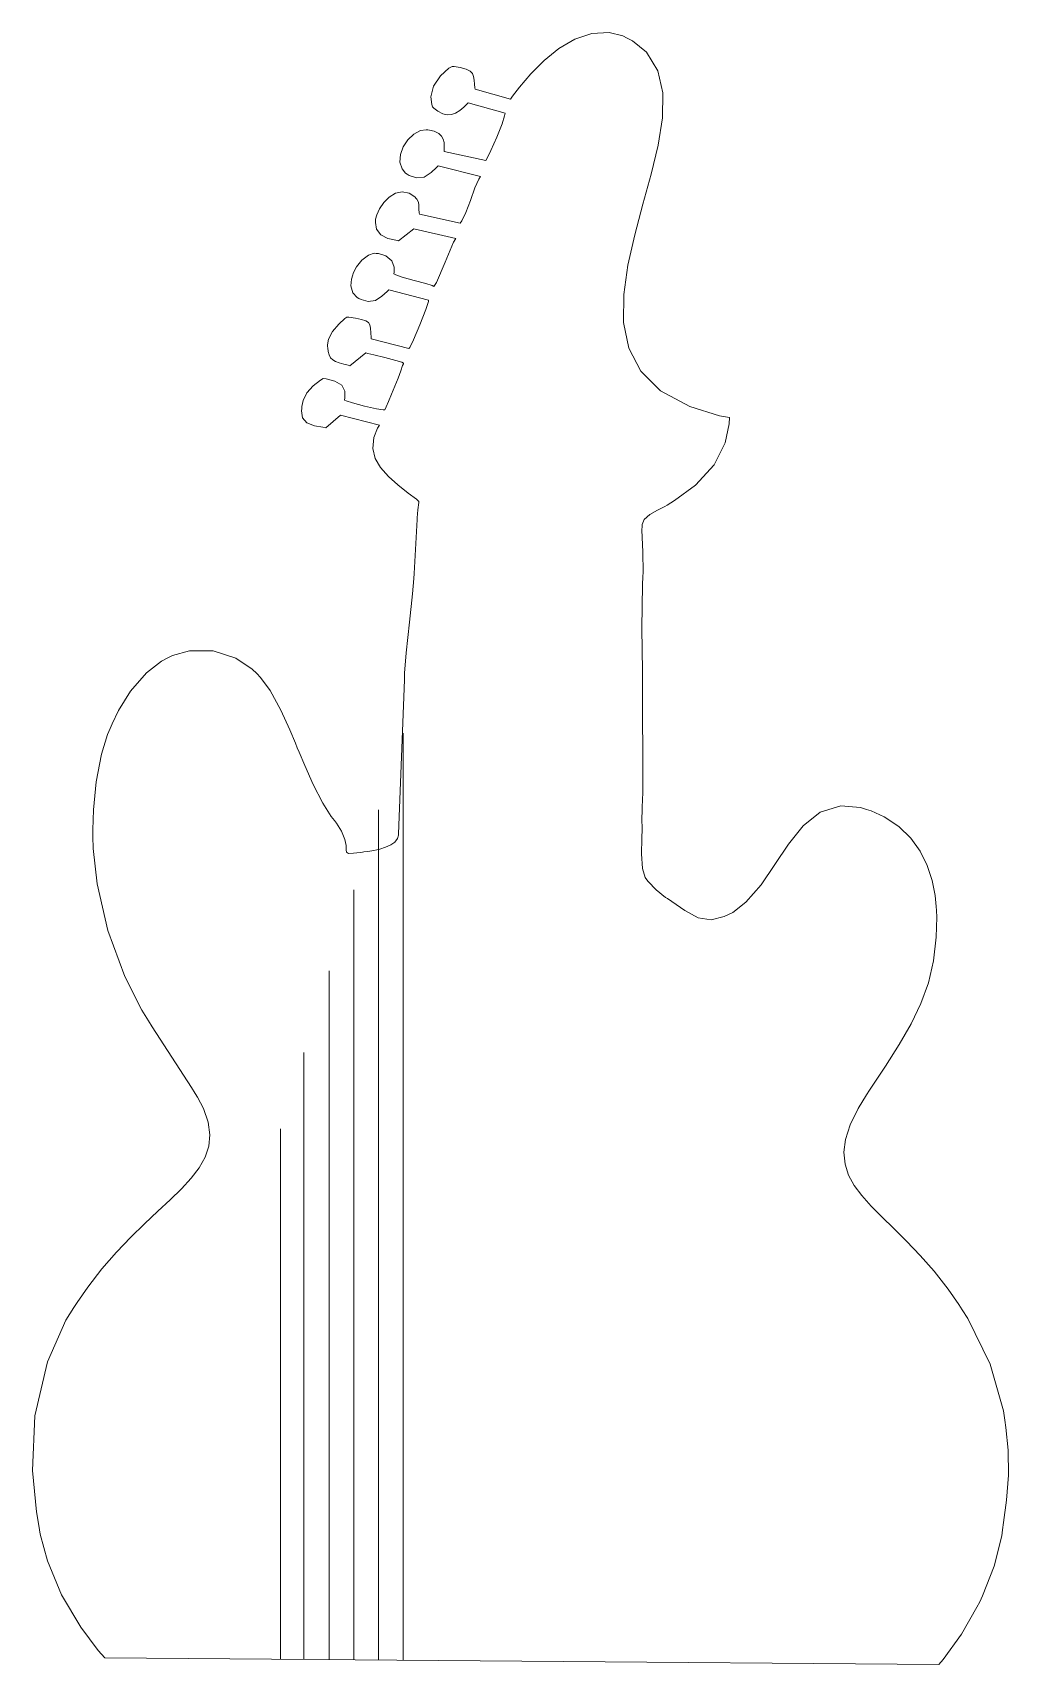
# Model space of a CAD drawing. Header units: millimetres. Extents: x -1050 to 1166, y -878 to -90.
# Drawn here: x -264 to -115, y -407.1 to -157.8 of the extents above; entities that cross this region are included whole.
import ezdxf

# ---------------------------------------------------------------- set-up
doc = ezdxf.new("R2010")
doc.units = ezdxf.units.MM
doc.header["$MEASUREMENT"] = 0
doc.layers.add('Layer 1', color=7, linetype='Continuous')

msp = doc.modelspace()

# ---------------------------------------------------------------- linework, layer by layer
at = {"layer": 'Layer 1', "color": 1, "lineweight": 9}
for points in [[(-183.6381, -160.281), (-183.6381, -160.281), (-181.1971, -158.835), (-181.1971, -158.835)], [(-181.1971, -158.835), (-181.1971, -158.835), (-178.6181, -157.96), (-178.6181, -157.96)], [(-178.6181, -157.96), (-178.6181, -157.96), (-175.9441, -157.84), (-175.9441, -157.84)], [(-175.9441, -157.84), (-175.9441, -157.84), (-173.8521, -158.348), (-173.8521, -158.348)], [(-173.8521, -158.348), (-173.8521, -158.348), (-173.2241, -158.662), (-173.2241, -158.662)], [(-173.2241, -158.662), (-173.2241, -158.662), (-172.4161, -159.068), (-172.4161, -159.068)], [(-172.4161, -159.068), (-172.4161, -159.068), (-170.2681, -160.835), (-170.2681, -160.835)], [(-185.8881, -162.109), (-185.8881, -162.109), (-183.6381, -160.281), (-183.6381, -160.281)], [(-170.2681, -160.835), (-170.2681, -160.835), (-168.5181, -163.654), (-168.5181, -163.654)], [(-202.8011, -166), (-202.8011, -166), (-201.7351, -164.416), (-201.7351, -164.416)], [(-201.7351, -164.416), (-201.7351, -164.416), (-200.4441, -163.287), (-200.4441, -163.287)], [(-200.4441, -163.287), (-200.4441, -163.287), (-199.9641, -162.994), (-199.9641, -162.994)], [(-199.9641, -162.994), (-199.9641, -162.994), (-199.6471, -163.026), (-199.6471, -163.026)], [(-199.6471, -163.026), (-199.6471, -163.026), (-198.7051, -163.174), (-198.7051, -163.174)], [(-198.7051, -163.174), (-198.7051, -163.174), (-197.8091, -163.41), (-197.8091, -163.41)], [(-197.8091, -163.41), (-197.8091, -163.41), (-197.2161, -163.71), (-197.2161, -163.71)], [(-197.2161, -163.71), (-197.2161, -163.71), (-196.8531, -164.088), (-196.8531, -164.088)], [(-196.8531, -164.088), (-196.8531, -164.088), (-196.6621, -164.543), (-196.6621, -164.543)], [(-189.6421, -166.166), (-189.6421, -166.166), (-187.9061, -164.134), (-187.9061, -164.134)], [(-187.9061, -164.134), (-187.9061, -164.134), (-185.8881, -162.109), (-185.8881, -162.109)], [(-168.5181, -163.654), (-168.5181, -163.654), (-167.7731, -167.023), (-167.7731, -167.023)], [(-203.1921, -167.63), (-203.1921, -167.63), (-202.8011, -166), (-202.8011, -166)], [(-196.6621, -164.543), (-196.6621, -164.543), (-196.5711, -165.086), (-196.5711, -165.086)], [(-196.5711, -165.086), (-196.5711, -165.086), (-196.5141, -165.725), (-196.5141, -165.725)], [(-196.5141, -165.725), (-196.5141, -165.725), (-196.4581, -166.286), (-196.4581, -166.286)], [(-196.4581, -166.286), (-196.4581, -166.286), (-196.4301, -166.469), (-196.4301, -166.469)], [(-196.4301, -166.469), (-196.4301, -166.469), (-191.0461, -168.021), (-191.0461, -168.021)], [(-190.7071, -167.548), (-190.7071, -167.548), (-189.6421, -166.166), (-189.6421, -166.166)], [(-203.0761, -168.825), (-203.0761, -168.825), (-203.1921, -167.63), (-203.1921, -167.63)], [(-202.9381, -169.189), (-202.9381, -169.189), (-203.0761, -168.825), (-203.0761, -168.825)], [(-202.7481, -169.365), (-202.7481, -169.365), (-202.9381, -169.189), (-202.9381, -169.189)], [(-202.1301, -169.841), (-202.1301, -169.841), (-202.7481, -169.365), (-202.7481, -169.365)], [(-198.1551, -169.21), (-198.1551, -169.21), (-198.7931, -169.743), (-198.7931, -169.743)], [(-197.6501, -168.727), (-197.6501, -168.727), (-198.1551, -169.21), (-198.1551, -169.21)], [(-197.4881, -168.561), (-197.4881, -168.561), (-197.6501, -168.727), (-197.6501, -168.727)], [(-191.8431, -170.155), (-191.8431, -170.155), (-197.4881, -168.561), (-197.4881, -168.561)], [(-191.0461, -168.021), (-191.0461, -168.021), (-190.7071, -167.548), (-190.7071, -167.548)], [(-167.7731, -167.023), (-167.7731, -167.023), (-167.8331, -170.843), (-167.8331, -170.843)], [(-201.3931, -170.237), (-201.3931, -170.237), (-202.1301, -169.841), (-202.1301, -169.841)], [(-200.7051, -170.406), (-200.7051, -170.406), (-201.3931, -170.237), (-201.3931, -170.237)], [(-200.0531, -170.364), (-200.0531, -170.364), (-200.7051, -170.406), (-200.7051, -170.406)], [(-199.4211, -170.134), (-199.4211, -170.134), (-200.0531, -170.364), (-200.0531, -170.364)], [(-198.7931, -169.743), (-198.7931, -169.743), (-199.4211, -170.134), (-199.4211, -170.134)], [(-193.1241, -173.81), (-193.1241, -173.81), (-192.3301, -171.775), (-192.3301, -171.775)], [(-192.3301, -171.775), (-192.3301, -171.775), (-191.9281, -170.565), (-191.9281, -170.565)], [(-191.9281, -170.565), (-191.9281, -170.565), (-191.8431, -170.155), (-191.8431, -170.155)], [(-167.8331, -170.843), (-167.8331, -170.843), (-168.4931, -175.02), (-168.4931, -175.02)], [(-207.4111, -175.292), (-207.4111, -175.292), (-206.7201, -174.219), (-206.7201, -174.219)], [(-206.7201, -174.219), (-206.7201, -174.219), (-205.8201, -173.359), (-205.8201, -173.359)], [(-205.8201, -173.359), (-205.8201, -173.359), (-204.7831, -172.812), (-204.7831, -172.812)], [(-204.7831, -172.812), (-204.7831, -172.812), (-203.9401, -172.667), (-203.9401, -172.667)], [(-203.9401, -172.667), (-203.9401, -172.667), (-203.6691, -172.703), (-203.6691, -172.703)], [(-203.6691, -172.703), (-203.6691, -172.703), (-203.4251, -172.731), (-203.4251, -172.731)], [(-203.4251, -172.731), (-203.4251, -172.731), (-202.6951, -172.911), (-202.6951, -172.911)], [(-202.6951, -172.911), (-202.6951, -172.911), (-202.0071, -173.235), (-202.0071, -173.235)], [(-202.0071, -173.235), (-202.0071, -173.235), (-201.5621, -173.644), (-201.5621, -173.644)], [(-201.5621, -173.644), (-201.5621, -173.644), (-201.3051, -174.11), (-201.3051, -174.11)], [(-201.3051, -174.11), (-201.3051, -174.11), (-201.1881, -174.607), (-201.1881, -174.607)], [(-194.0201, -175.828), (-194.0201, -175.828), (-193.1241, -173.81), (-193.1241, -173.81)], [(-207.9231, -177.62), (-207.9231, -177.62), (-207.8351, -176.463), (-207.8351, -176.463)], [(-207.8351, -176.463), (-207.8351, -176.463), (-207.4111, -175.292), (-207.4111, -175.292)], [(-201.1881, -174.607), (-201.1881, -174.607), (-201.1601, -175.105), (-201.1601, -175.105)], [(-201.1741, -175.571), (-201.1741, -175.571), (-201.1811, -175.878), (-201.1811, -175.878)], [(-201.1811, -175.878), (-201.1811, -175.878), (-201.1741, -175.98), (-201.1741, -175.98)], [(-201.1601, -175.105), (-201.1601, -175.105), (-201.1741, -175.571), (-201.1741, -175.571)], [(-201.1741, -175.98), (-201.1741, -175.98), (-194.8001, -177.38), (-194.8001, -177.38)], [(-194.5881, -176.999), (-194.5881, -176.999), (-194.0201, -175.828), (-194.0201, -175.828)], [(-168.4931, -175.02), (-168.4931, -175.02), (-169.5511, -179.458), (-169.5511, -179.458)], [(-207.6091, -178.65), (-207.6091, -178.65), (-207.9231, -177.62), (-207.9231, -177.62)], [(-207.0591, -179.303), (-207.0591, -179.303), (-207.6091, -178.65), (-207.6091, -178.65)], [(-206.8291, -179.448), (-206.8291, -179.448), (-207.0591, -179.303), (-207.0591, -179.303)], [(-206.5051, -179.649), (-206.5051, -179.649), (-206.8291, -179.448), (-206.8291, -179.448)], [(-203.1531, -179.211), (-203.1531, -179.211), (-204.2051, -179.896), (-204.2051, -179.896)], [(-202.3281, -178.432), (-202.3281, -178.432), (-203.1531, -179.211), (-203.1531, -179.211)], [(-202.0631, -178.164), (-202.0631, -178.164), (-202.3281, -178.432), (-202.3281, -178.432)], [(-195.5971, -179.811), (-195.5971, -179.811), (-202.0631, -178.164), (-202.0631, -178.164)], [(-194.8001, -177.38), (-194.8001, -177.38), (-194.5881, -176.999), (-194.5881, -176.999)], [(-169.5511, -179.458), (-169.5511, -179.458), (-170.8071, -184.051), (-170.8071, -184.051)], [(-205.3791, -180.037), (-205.3791, -180.037), (-206.5051, -179.649), (-206.5051, -179.649)], [(-204.2051, -179.896), (-204.2051, -179.896), (-205.3791, -180.037), (-205.3791, -180.037)], [(-197.1531, -183.469), (-197.1531, -183.469), (-196.4651, -181.568), (-196.4651, -181.568)], [(-196.4651, -181.568), (-196.4651, -181.568), (-195.8541, -180.224), (-195.8541, -180.224)], [(-195.8541, -180.224), (-195.8541, -180.224), (-195.5971, -179.811), (-195.5971, -179.811)], [(-211.0421, -184.739), (-211.0421, -184.739), (-210.3851, -183.794), (-210.3851, -183.794)], [(-210.3851, -183.794), (-210.3851, -183.794), (-209.5531, -182.972), (-209.5531, -182.972)], [(-209.5531, -182.972), (-209.5531, -182.972), (-208.6001, -182.383), (-208.6001, -182.383)], [(-208.6001, -182.383), (-208.6001, -182.383), (-207.5631, -182.15), (-207.5631, -182.15)], [(-207.5631, -182.15), (-207.5631, -182.15), (-206.4941, -182.379), (-206.4941, -182.379)], [(-206.4941, -182.379), (-206.4941, -182.379), (-205.6551, -182.947), (-205.6551, -182.947)], [(-205.6551, -182.947), (-205.6551, -182.947), (-205.4361, -183.191), (-205.4361, -183.191)], [(-205.4361, -183.191), (-205.4361, -183.191), (-205.3341, -183.304), (-205.3341, -183.304)], [(-205.3341, -183.304), (-205.3341, -183.304), (-205.0971, -183.713), (-205.0971, -183.713)], [(-205.0971, -183.713), (-205.0971, -183.713), (-205.0201, -184.207), (-205.0201, -184.207)], [(-205.0201, -184.207), (-205.0201, -184.207), (-205.0231, -184.789), (-205.0231, -184.789)], [(-197.8441, -185.328), (-197.8441, -185.328), (-197.1531, -183.469), (-197.1531, -183.469)], [(-170.8071, -184.051), (-170.8071, -184.051), (-172.0601, -188.715), (-172.0601, -188.715)], [(-211.6591, -186.859), (-211.6591, -186.859), (-211.6481, -186.531), (-211.6481, -186.531)], [(-211.4831, -187.851), (-211.4831, -187.851), (-211.6591, -186.859), (-211.6591, -186.859)], [(-211.6481, -186.531), (-211.6481, -186.531), (-211.6451, -186.32), (-211.6451, -186.32)], [(-211.6451, -186.32), (-211.6451, -186.32), (-211.4791, -185.688), (-211.4791, -185.688)], [(-211.4791, -185.688), (-211.4791, -185.688), (-211.0421, -184.739), (-211.0421, -184.739)], [(-205.0231, -184.789), (-205.0231, -184.789), (-204.9841, -185.381), (-204.9841, -185.381)], [(-204.9841, -185.381), (-204.9841, -185.381), (-204.9461, -185.575), (-204.9461, -185.575)], [(-204.9461, -185.575), (-204.9461, -185.575), (-198.7151, -186.958), (-198.7151, -186.958)], [(-198.7151, -186.958), (-198.7151, -186.958), (-198.4511, -186.584), (-198.4511, -186.584)], [(-198.4511, -186.584), (-198.4511, -186.584), (-197.8441, -185.328), (-197.8441, -185.328)], [(-210.8651, -188.715), (-210.8651, -188.715), (-211.4831, -187.851), (-211.4831, -187.851)], [(-209.7651, -189.265), (-209.7651, -189.265), (-210.8651, -188.715), (-210.8651, -188.715)], [(-208.5581, -189.558), (-208.5581, -189.558), (-209.7651, -189.265), (-209.7651, -189.265)], [(-205.8241, -187.808), (-205.8241, -187.808), (-208.1491, -189.629), (-208.1491, -189.629)], [(-199.3721, -189.265), (-199.3721, -189.265), (-205.8241, -187.808), (-205.8241, -187.808)], [(-199.7461, -189.858), (-199.7461, -189.858), (-199.3721, -189.265), (-199.3721, -189.265)], [(-172.0601, -188.715), (-172.0601, -188.715), (-173.1001, -193.34), (-173.1001, -193.34)], [(-213.7581, -192.617), (-213.7581, -192.617), (-212.7491, -191.837), (-212.7491, -191.837)], [(-212.7491, -191.837), (-212.7491, -191.837), (-211.8601, -191.548), (-211.8601, -191.548)], [(-211.8601, -191.548), (-211.8601, -191.548), (-211.5671, -191.566), (-211.5671, -191.566)], [(-211.5671, -191.566), (-211.5671, -191.566), (-211.1861, -191.583), (-211.1861, -191.583)], [(-211.1861, -191.583), (-211.1861, -191.583), (-210.0571, -191.929), (-210.0571, -191.929)], [(-210.0571, -191.929), (-210.0571, -191.929), (-209.1751, -192.701), (-209.1751, -192.701)], [(-208.1491, -189.629), (-208.1491, -189.629), (-208.5581, -189.558), (-208.5581, -189.558)], [(-201.0191, -192.913), (-201.0191, -192.913), (-199.7461, -189.858), (-199.7461, -189.858)], [(-215.0561, -194.631), (-215.0561, -194.631), (-214.9541, -194.37), (-214.9541, -194.37)], [(-214.9541, -194.37), (-214.9541, -194.37), (-214.5451, -193.633), (-214.5451, -193.633)], [(-214.5451, -193.633), (-214.5451, -193.633), (-213.7581, -192.617), (-213.7581, -192.617)], [(-209.1751, -192.701), (-209.1751, -192.701), (-208.8191, -193.686), (-208.8191, -193.686)], [(-208.8191, -193.686), (-208.8191, -193.686), (-208.8161, -194.451), (-208.8161, -194.451)], [(-202.3351, -196.004), (-202.3351, -196.004), (-201.0191, -192.913), (-201.0191, -192.913)], [(-173.1001, -193.34), (-173.1001, -193.34), (-173.7321, -197.838), (-173.7321, -197.838)], [(-215.4411, -196.536), (-215.4411, -196.536), (-215.3311, -195.492), (-215.3311, -195.492)], [(-215.1411, -197.584), (-215.1411, -197.584), (-215.4411, -196.536), (-215.4411, -196.536)], [(-215.3311, -195.492), (-215.3311, -195.492), (-215.1371, -194.839), (-215.1371, -194.839)], [(-215.1371, -194.839), (-215.1371, -194.839), (-215.0561, -194.631), (-215.0561, -194.631)], [(-208.8161, -194.451), (-208.8161, -194.451), (-208.8721, -194.691), (-208.8721, -194.691)], [(-208.8721, -194.691), (-208.8721, -194.691), (-208.5721, -194.843), (-208.5721, -194.843)], [(-208.5721, -194.843), (-208.5721, -194.843), (-207.5631, -195.171), (-207.5631, -195.171)], [(-207.5631, -195.171), (-207.5631, -195.171), (-205.7681, -195.682), (-205.7681, -195.682)], [(-205.7681, -195.682), (-205.7681, -195.682), (-203.9901, -196.176), (-203.9901, -196.176)], [(-203.9901, -196.176), (-203.9901, -196.176), (-203.0091, -196.483), (-203.0091, -196.483)], [(-203.0091, -196.483), (-203.0091, -196.483), (-202.7301, -196.614), (-202.7301, -196.614)], [(-202.7301, -196.614), (-202.7301, -196.614), (-202.3351, -196.004), (-202.3351, -196.004)], [(-214.4631, -198.307), (-214.4631, -198.307), (-215.1411, -197.584), (-215.1411, -197.584)], [(-214.1881, -198.452), (-214.1881, -198.452), (-214.4631, -198.307), (-214.4631, -198.307)], [(-213.8601, -198.625), (-213.8601, -198.625), (-214.1881, -198.452), (-214.1881, -198.452)], [(-212.7631, -198.931), (-212.7631, -198.931), (-213.8601, -198.625), (-213.8601, -198.625)], [(-211.6591, -198.745), (-211.6591, -198.745), (-212.7631, -198.931), (-212.7631, -198.931)], [(-210.6781, -198.088), (-210.6781, -198.088), (-211.6591, -198.745), (-211.6591, -198.745)], [(-209.8911, -197.379), (-209.8911, -197.379), (-210.6781, -198.088), (-210.6781, -198.088)], [(-209.6271, -197.147), (-209.6271, -197.147), (-209.8911, -197.379), (-209.8911, -197.379)], [(-203.5381, -198.685), (-203.5381, -198.685), (-209.6271, -197.147), (-209.6271, -197.147)], [(-203.9721, -200.159), (-203.9721, -200.159), (-203.5661, -198.931), (-203.5661, -198.931)], [(-203.5661, -198.931), (-203.5661, -198.931), (-203.5381, -198.685), (-203.5381, -198.685)], [(-173.7321, -197.838), (-173.7321, -197.838), (-173.7531, -202.106), (-173.7531, -202.106)], [(-217.2721, -202.354), (-217.2721, -202.354), (-216.3581, -201.532), (-216.3581, -201.532)], [(-216.3581, -201.532), (-216.3581, -201.532), (-216.0331, -201.285), (-216.0331, -201.285)], [(-216.0331, -201.285), (-216.0331, -201.285), (-215.7091, -201.33), (-215.7091, -201.33)], [(-215.7091, -201.33), (-215.7091, -201.33), (-214.7351, -201.475), (-214.7351, -201.475)], [(-214.7351, -201.475), (-214.7351, -201.475), (-213.7931, -201.651), (-213.7931, -201.651)], [(-213.7931, -201.651), (-213.7931, -201.651), (-213.1481, -201.849), (-213.1481, -201.849)], [(-213.1481, -201.849), (-213.1481, -201.849), (-212.7421, -202.11), (-212.7421, -202.11)], [(-204.8681, -202.488), (-204.8681, -202.488), (-203.9721, -200.159), (-203.9721, -200.159)], [(-218.8311, -204.654), (-218.8311, -204.654), (-218.2351, -203.489), (-218.2351, -203.489)], [(-218.2351, -203.489), (-218.2351, -203.489), (-217.2721, -202.354), (-217.2721, -202.354)], [(-212.7421, -202.11), (-212.7421, -202.11), (-212.5131, -202.48), (-212.5131, -202.48)], [(-212.5131, -202.48), (-212.5131, -202.48), (-212.4071, -202.999), (-212.4071, -202.999)], [(-212.4071, -202.999), (-212.4071, -202.999), (-212.3571, -203.705), (-212.3571, -203.705)], [(-212.3571, -203.705), (-212.3571, -203.705), (-212.3261, -204.407), (-212.3261, -204.407)], [(-205.8561, -204.774), (-205.8561, -204.774), (-204.8681, -202.488), (-204.8681, -202.488)], [(-173.7531, -202.106), (-173.7531, -202.106), (-172.9561, -206.051), (-172.9561, -206.051)], [(-219.0041, -205.529), (-219.0041, -205.529), (-218.8311, -204.654), (-218.8311, -204.654)], [(-218.9751, -205.811), (-218.9751, -205.811), (-219.0041, -205.529), (-219.0041, -205.529)], [(-218.9581, -205.991), (-218.9581, -205.991), (-218.9751, -205.811), (-218.9751, -205.811)], [(-218.8801, -206.53), (-218.8801, -206.53), (-218.9581, -205.991), (-218.9581, -205.991)], [(-218.7321, -207.081), (-218.7321, -207.081), (-218.8801, -206.53), (-218.8801, -206.53)], [(-213.1121, -206.742), (-213.1121, -206.742), (-215.5891, -208.721), (-215.5891, -208.721)], [(-212.8551, -206.83), (-212.8551, -206.83), (-213.1121, -206.742), (-213.1121, -206.742)], [(-211.9271, -207.07), (-211.9271, -207.07), (-212.8551, -206.83), (-212.8551, -206.83)], [(-212.3261, -204.407), (-212.3261, -204.407), (-212.3121, -204.64), (-212.3121, -204.64)], [(-212.3121, -204.64), (-212.3121, -204.64), (-206.5721, -206.111), (-206.5721, -206.111)], [(-206.5721, -206.111), (-206.5721, -206.111), (-206.4201, -205.924), (-206.4201, -205.924)], [(-206.4201, -205.924), (-206.4201, -205.924), (-205.8561, -204.774), (-205.8561, -204.774)], [(-172.9561, -206.051), (-172.9561, -206.051), (-171.1421, -209.571), (-171.1421, -209.571)], [(-218.5131, -207.497), (-218.5131, -207.497), (-218.7321, -207.081), (-218.7321, -207.081)], [(-218.1991, -207.811), (-218.1991, -207.811), (-218.5131, -207.497), (-218.5131, -207.497)], [(-217.7691, -208.054), (-217.7691, -208.054), (-218.1991, -207.811), (-218.1991, -207.811)], [(-217.2081, -208.266), (-217.2081, -208.266), (-217.7691, -208.054), (-217.7691, -208.054)], [(-216.4881, -208.478), (-216.4881, -208.478), (-217.2081, -208.266), (-217.2081, -208.266)], [(-215.8151, -208.658), (-215.8151, -208.658), (-216.4881, -208.478), (-216.4881, -208.478)], [(-215.5891, -208.721), (-215.5891, -208.721), (-215.8151, -208.658), (-215.8151, -208.658)], [(-210.2441, -207.479), (-210.2441, -207.479), (-211.9271, -207.07), (-211.9271, -207.07)], [(-208.5651, -207.913), (-208.5651, -207.913), (-210.2441, -207.479), (-210.2441, -207.479)], [(-207.6441, -208.192), (-207.6441, -208.192), (-208.5651, -207.913), (-208.5651, -207.913)], [(-207.8031, -209.522), (-207.8031, -209.522), (-207.5101, -208.71), (-207.5101, -208.71)], [(-207.3971, -208.312), (-207.3971, -208.312), (-207.6441, -208.192), (-207.6441, -208.192)], [(-207.5101, -208.71), (-207.5101, -208.71), (-207.4011, -208.414), (-207.4011, -208.414)], [(-207.4011, -208.414), (-207.4011, -208.414), (-207.3971, -208.312), (-207.3971, -208.312)], [(-222.1331, -212.873), (-222.1331, -212.873), (-221.1591, -211.79), (-221.1591, -211.79)], [(-221.1591, -211.79), (-221.1591, -211.79), (-220.0591, -210.933), (-220.0591, -210.933)], [(-220.0591, -210.933), (-220.0591, -210.933), (-219.6671, -210.686), (-219.6671, -210.686)], [(-219.6671, -210.686), (-219.6671, -210.686), (-219.2121, -210.746), (-219.2121, -210.746)], [(-219.2121, -210.746), (-219.2121, -210.746), (-217.8541, -211.06), (-217.8541, -211.06)], [(-217.8541, -211.06), (-217.8541, -211.06), (-216.7811, -211.67), (-216.7811, -211.67)], [(-216.7811, -211.67), (-216.7811, -211.67), (-216.3261, -212.609), (-216.3261, -212.609)], [(-209.2071, -213.06), (-209.2071, -213.06), (-208.7061, -211.829), (-208.7061, -211.829)], [(-208.7061, -211.829), (-208.7061, -211.829), (-208.2191, -210.605), (-208.2191, -210.605)], [(-208.2191, -210.605), (-208.2191, -210.605), (-207.8031, -209.522), (-207.8031, -209.522)], [(-171.1421, -209.571), (-171.1421, -209.571), (-168.1081, -212.577), (-168.1081, -212.577)], [(-222.8981, -214.958), (-222.8981, -214.958), (-222.6871, -214.013), (-222.6871, -214.013)], [(-222.6871, -214.013), (-222.6871, -214.013), (-222.1331, -212.873), (-222.1331, -212.873)], [(-216.3191, -213.642), (-216.3191, -213.642), (-216.3721, -213.974), (-216.3721, -213.974)], [(-216.3721, -213.974), (-216.3721, -213.974), (-216.1391, -214.076), (-216.1391, -214.076)], [(-216.3261, -212.609), (-216.3261, -212.609), (-216.3191, -213.642), (-216.3191, -213.642)], [(-216.1391, -214.076), (-216.1391, -214.076), (-215.1661, -214.383), (-215.1661, -214.383)], [(-210.0361, -215.018), (-210.0361, -215.018), (-209.6691, -214.168), (-209.6691, -214.168)], [(-209.6691, -214.168), (-209.6691, -214.168), (-209.2071, -213.06), (-209.2071, -213.06)], [(-168.1081, -212.577), (-168.1081, -212.577), (-163.6531, -214.965), (-163.6531, -214.965)], [(-222.9551, -215.614), (-222.9551, -215.614), (-222.9231, -215.276), (-222.9231, -215.276)], [(-222.8141, -216.659), (-222.8141, -216.659), (-222.9551, -215.614), (-222.9551, -215.614)], [(-222.9231, -215.276), (-222.9231, -215.276), (-222.8981, -214.958), (-222.8981, -214.958)], [(-222.1751, -217.459), (-222.1751, -217.459), (-222.8141, -216.659), (-222.8141, -216.659)], [(-217.0181, -216.256), (-217.0181, -216.256), (-219.2441, -218.186), (-219.2441, -218.186)], [(-211.0661, -217.823), (-211.0661, -217.823), (-217.0181, -216.256), (-217.0181, -216.256)], [(-215.1661, -214.383), (-215.1661, -214.383), (-213.3451, -214.888), (-213.3451, -214.888)], [(-213.3451, -214.888), (-213.3451, -214.888), (-211.5111, -215.311), (-211.5111, -215.311)], [(-211.5111, -215.311), (-211.5111, -215.311), (-210.5121, -215.484), (-210.5121, -215.484)], [(-210.5121, -215.484), (-210.5121, -215.484), (-210.2551, -215.477), (-210.2551, -215.477)], [(-210.2551, -215.477), (-210.2551, -215.477), (-210.1911, -215.367), (-210.1911, -215.367)], [(-210.1911, -215.367), (-210.1911, -215.367), (-210.0361, -215.018), (-210.0361, -215.018)], [(-163.6531, -214.965), (-163.6531, -214.965), (-159.1201, -216.352), (-159.1201, -216.352)], [(-159.1201, -216.352), (-159.1201, -216.352), (-157.5751, -216.637), (-157.5751, -216.637)], [(-157.5751, -216.637), (-157.5751, -216.637), (-157.6271, -217.604), (-157.6271, -217.604)], [(-220.9901, -217.9), (-220.9901, -217.9), (-222.1751, -217.459), (-222.1751, -217.459)], [(-219.6851, -218.126), (-219.6851, -218.126), (-220.9901, -217.9), (-220.9901, -217.9)], [(-219.2441, -218.186), (-219.2441, -218.186), (-219.6851, -218.126), (-219.6851, -218.126)], [(-211.9061, -219.685), (-211.9061, -219.685), (-211.3311, -218.257), (-211.3311, -218.257)], [(-211.3311, -218.257), (-211.3311, -218.257), (-211.0661, -217.823), (-211.0661, -217.823)], [(-157.6271, -217.604), (-157.6271, -217.604), (-158.2311, -220.483), (-158.2311, -220.483)], [(-212.0861, -221.361), (-212.0861, -221.361), (-211.9061, -219.685), (-211.9061, -219.685)], [(-211.7081, -222.885), (-211.7081, -222.885), (-212.0861, -221.361), (-212.0861, -221.361)], [(-158.2311, -220.483), (-158.2311, -220.483), (-159.8961, -223.845), (-159.8961, -223.845)], [(-210.8721, -224.293), (-210.8721, -224.293), (-211.7081, -222.885), (-211.7081, -222.885)], [(-209.6831, -225.623), (-209.6831, -225.623), (-210.8721, -224.293), (-210.8721, -224.293)], [(-159.8961, -223.845), (-159.8961, -223.845), (-162.7851, -226.949), (-162.7851, -226.949)], [(-208.2401, -226.9), (-208.2401, -226.9), (-209.6831, -225.623), (-209.6831, -225.623)], [(-206.6491, -228.17), (-206.6491, -228.17), (-208.2401, -226.9), (-208.2401, -226.9)], [(-205.4181, -229.129), (-205.4181, -229.129), (-206.6491, -228.17), (-206.6491, -228.17)], [(-205.0131, -229.457), (-205.0131, -229.457), (-205.4181, -229.129), (-205.4181, -229.129)], [(-162.7851, -226.949), (-162.7851, -226.949), (-165.9851, -229.33), (-165.9851, -229.33)], [(-205.2981, -231.976), (-205.2981, -231.976), (-205.2141, -230.745), (-205.2141, -230.745)], [(-205.2141, -230.745), (-205.2141, -230.745), (-205.0581, -229.62), (-205.0581, -229.62)], [(-205.0581, -229.62), (-205.0581, -229.62), (-205.0131, -229.457), (-205.0131, -229.457)], [(-169.7671, -231.461), (-169.7671, -231.461), (-170.5921, -232.191), (-170.5921, -232.191)], [(-168.5671, -230.812), (-168.5671, -230.812), (-169.7671, -231.461), (-169.7671, -231.461)], [(-167.4661, -230.237), (-167.4661, -230.237), (-168.5671, -230.812), (-168.5671, -230.812)], [(-167.1141, -230.022), (-167.1141, -230.022), (-167.4661, -230.237), (-167.4661, -230.237)], [(-165.9851, -229.33), (-165.9851, -229.33), (-167.1141, -230.022), (-167.1141, -230.022)], [(-205.7601, -240.471), (-205.7601, -240.471), (-205.3051, -232.195), (-205.3051, -232.195)], [(-205.3051, -232.195), (-205.3051, -232.195), (-205.2981, -231.976), (-205.2981, -231.976)], [(-170.9241, -233.225), (-170.9241, -233.225), (-170.9481, -233.864), (-170.9481, -233.864)], [(-170.9481, -233.864), (-170.9481, -233.864), (-170.8251, -237.144), (-170.8251, -237.144)], [(-170.9171, -232.964), (-170.9171, -232.964), (-170.9241, -233.225), (-170.9241, -233.225)], [(-170.5921, -232.191), (-170.5921, -232.191), (-170.9171, -232.964), (-170.9171, -232.964)], [(-170.8251, -237.144), (-170.8251, -237.144), (-170.7471, -240.33), (-170.7471, -240.33)], [(-206.0111, -243.576), (-206.0111, -243.576), (-205.7851, -241.208), (-205.7851, -241.208)], [(-205.7851, -241.208), (-205.7851, -241.208), (-205.7601, -240.471), (-205.7601, -240.471)], [(-170.7901, -240.919), (-170.7901, -240.919), (-170.8881, -242.207), (-170.8881, -242.207)], [(-170.7471, -240.33), (-170.7471, -240.33), (-170.7901, -240.919), (-170.7901, -240.919)], [(-206.4731, -247.89), (-206.4731, -247.89), (-206.0111, -243.576), (-206.0111, -243.576)], [(-170.8881, -242.207), (-170.8881, -242.207), (-170.9841, -248.793), (-170.9841, -248.793)], [(-206.9491, -252.557), (-206.9491, -252.557), (-206.4731, -247.89), (-206.4731, -247.89)], [(-170.9841, -248.793), (-170.9841, -248.793), (-170.8811, -255.401), (-170.8811, -255.401)], [(-246.6611, -255.623), (-246.6611, -255.623), (-244.3471, -253.831), (-244.3471, -253.831)], [(-244.3471, -253.831), (-244.3471, -253.831), (-243.4901, -253.4), (-243.4901, -253.4)], [(-243.4901, -253.4), (-243.4901, -253.4), (-242.6961, -253.002), (-242.6961, -253.002)], [(-242.6961, -253.002), (-242.6961, -253.002), (-240.0651, -252.286), (-240.0651, -252.286)], [(-240.0651, -252.286), (-240.0651, -252.286), (-236.4801, -252.265), (-236.4801, -252.265)], [(-236.4801, -252.265), (-236.4801, -252.265), (-232.9811, -253.4), (-232.9811, -253.4)], [(-232.9811, -253.4), (-232.9811, -253.4), (-230.4941, -255.055), (-230.4941, -255.055)], [(-207.2031, -255.683), (-207.2031, -255.683), (-206.9491, -252.557), (-206.9491, -252.557)], [(-249.1031, -258.431), (-249.1031, -258.431), (-246.6611, -255.623), (-246.6611, -255.623)], [(-230.4941, -255.055), (-230.4941, -255.055), (-229.8131, -255.75), (-229.8131, -255.75)], [(-229.8131, -255.75), (-229.8131, -255.75), (-229.2381, -256.335), (-229.2381, -256.335)], [(-229.2381, -256.335), (-229.2381, -256.335), (-227.7741, -258.353), (-227.7741, -258.353)], [(-208.1591, -280.247), (-208.1591, -280.247), (-207.2391, -256.724), (-207.2391, -256.724)], [(-207.2391, -256.724), (-207.2391, -256.724), (-207.2031, -255.683), (-207.2031, -255.683)], [(-170.8811, -255.401), (-170.8811, -255.401), (-170.8811, -256.699), (-170.8811, -256.699)], [(-170.8811, -256.699), (-170.8811, -256.699), (-170.8811, -256.706), (-170.8811, -256.706)], [(-170.8811, -256.706), (-170.8811, -256.706), (-170.8811, -256.72), (-170.8811, -256.72)], [(-170.8811, -256.72), (-170.8811, -256.72), (-170.8811, -256.724), (-170.8811, -256.724)], [(-170.8811, -256.724), (-170.8811, -256.724), (-170.8251, -273.456), (-170.8251, -273.456)], [(-250.9161, -261.405), (-250.9161, -261.405), (-249.1031, -258.431), (-249.1031, -258.431)], [(-227.7741, -258.353), (-227.7741, -258.353), (-226.1161, -261.327), (-226.1161, -261.327)], [(-251.9111, -263.433), (-251.9111, -263.433), (-250.9161, -261.405), (-250.9161, -261.405)], [(-226.1161, -261.327), (-226.1161, -261.327), (-224.7581, -264.347), (-224.7581, -264.347)], [(-252.6201, -265.074), (-252.6201, -265.074), (-252.2071, -264.125), (-252.2071, -264.125)], [(-252.2071, -264.125), (-252.2071, -264.125), (-251.9111, -263.433), (-251.9111, -263.433)], [(-253.5371, -268.062), (-253.5371, -268.062), (-252.6201, -265.074), (-252.6201, -265.074)], [(-224.7581, -264.347), (-224.7581, -264.347), (-223.9041, -266.404), (-223.9041, -266.404)], [(-223.9041, -266.404), (-223.9041, -266.404), (-223.6111, -267.088), (-223.6111, -267.088)], [(-254.3631, -272.285), (-254.3631, -272.285), (-253.5371, -268.062), (-253.5371, -268.062)], [(-223.6111, -267.088), (-223.6111, -267.088), (-223.3251, -267.762), (-223.3251, -267.762)], [(-223.3251, -267.762), (-223.3251, -267.762), (-222.4721, -269.79), (-222.4721, -269.79)], [(-222.4721, -269.79), (-222.4721, -269.79), (-221.1841, -272.694), (-221.1841, -272.694)], [(-254.7681, -276.553), (-254.7681, -276.553), (-254.3631, -272.285), (-254.3631, -272.285)], [(-221.1841, -272.694), (-221.1841, -272.694), (-219.6921, -275.569), (-219.6921, -275.569)], [(-170.8321, -273.939), (-170.8321, -273.939), (-170.9171, -276.151), (-170.9171, -276.151)], [(-170.8251, -273.456), (-170.8251, -273.456), (-170.8321, -273.939), (-170.8321, -273.939)], [(-254.8571, -279.622), (-254.8571, -279.622), (-254.7681, -276.553), (-254.7681, -276.553)], [(-219.6921, -275.569), (-219.6921, -275.569), (-218.4251, -277.576), (-218.4251, -277.576)], [(-170.9171, -276.151), (-170.9171, -276.151), (-170.9481, -278.444), (-170.9481, -278.444)], [(-143.7101, -276.941), (-143.7101, -276.941), (-140.5461, -275.975), (-140.5461, -275.975)], [(-140.5461, -275.975), (-140.5461, -275.975), (-137.5581, -276.197), (-137.5581, -276.197)], [(-137.5581, -276.197), (-137.5581, -276.197), (-136.6301, -276.49), (-136.6301, -276.49)], [(-136.6301, -276.49), (-136.6301, -276.49), (-135.9351, -276.708), (-135.9351, -276.708)], [(-218.4251, -277.576), (-218.4251, -277.576), (-217.9381, -278.194), (-217.9381, -278.194)], [(-217.9381, -278.194), (-217.9381, -278.194), (-217.6381, -278.578), (-217.6381, -278.578)], [(-217.6381, -278.578), (-217.6381, -278.578), (-216.8521, -279.831), (-216.8521, -279.831)], [(-170.9481, -278.444), (-170.9481, -278.444), (-170.9271, -278.97), (-170.9271, -278.97)], [(-170.9271, -278.97), (-170.9271, -278.97), (-170.9101, -279.453), (-170.9101, -279.453)], [(-148.5651, -281.785), (-148.5651, -281.785), (-146.3171, -279.001), (-146.3171, -279.001)], [(-146.3171, -279.001), (-146.3171, -279.001), (-143.7101, -276.941), (-143.7101, -276.941)], [(-135.9351, -276.708), (-135.9351, -276.708), (-133.9281, -277.619), (-133.9281, -277.619)], [(-133.9281, -277.619), (-133.9281, -277.619), (-131.6811, -279.107), (-131.6811, -279.107)], [(-131.6811, -279.107), (-131.6811, -279.107), (-129.8601, -280.885), (-129.8601, -280.885)], [(-254.8391, -280.645), (-254.8391, -280.645), (-254.8571, -279.622), (-254.8571, -279.622)], [(-254.8071, -282.452), (-254.8071, -282.452), (-254.8391, -280.645), (-254.8391, -280.645)], [(-216.8521, -279.831), (-216.8521, -279.831), (-216.3231, -281.097), (-216.3231, -281.097)], [(-216.3231, -281.097), (-216.3231, -281.097), (-216.1501, -282.032), (-216.1501, -282.032)], [(-209.3381, -281.93), (-209.3381, -281.93), (-208.7171, -281.485), (-208.7171, -281.485)], [(-208.7171, -281.485), (-208.7171, -281.485), (-208.3081, -280.928), (-208.3081, -280.928)], [(-208.3081, -280.928), (-208.3081, -280.928), (-208.1591, -280.416), (-208.1591, -280.416)], [(-208.1591, -280.416), (-208.1591, -280.416), (-208.1591, -280.247), (-208.1591, -280.247)], [(-170.9621, -280.921), (-170.9621, -280.921), (-171.0191, -283.27), (-171.0191, -283.27)], [(-170.9101, -279.453), (-170.9101, -279.453), (-170.9621, -280.921), (-170.9621, -280.921)], [(-129.8601, -280.885), (-129.8601, -280.885), (-128.4321, -282.893), (-128.4321, -282.893)], [(-254.2041, -287.856), (-254.2041, -287.856), (-254.8071, -282.452), (-254.8071, -282.452)], [(-216.1501, -282.032), (-216.1501, -282.032), (-216.1361, -282.674), (-216.1361, -282.674)], [(-216.1361, -282.674), (-216.1361, -282.674), (-216.0831, -283.055), (-216.0831, -283.055)], [(-216.0831, -283.055), (-216.0831, -283.055), (-215.7831, -283.214), (-215.7831, -283.214)], [(-215.7831, -283.214), (-215.7831, -283.214), (-215.0421, -283.193), (-215.0421, -283.193)], [(-215.0421, -283.193), (-215.0421, -283.193), (-214.0011, -283.065), (-214.0011, -283.065)], [(-214.0011, -283.065), (-214.0011, -283.065), (-213.6561, -283.023), (-213.6561, -283.023)], [(-213.6561, -283.023), (-213.6561, -283.023), (-213.4441, -282.995), (-213.4441, -282.995)], [(-213.4441, -282.995), (-213.4441, -282.995), (-212.8121, -282.907), (-212.8121, -282.907)], [(-212.8121, -282.907), (-212.8121, -282.907), (-211.9021, -282.755), (-211.9021, -282.755)], [(-211.9021, -282.755), (-211.9021, -282.755), (-210.9851, -282.55), (-210.9851, -282.55)], [(-210.9851, -282.55), (-210.9851, -282.55), (-210.1141, -282.282), (-210.1141, -282.282)], [(-210.1141, -282.282), (-210.1141, -282.282), (-209.3381, -281.93), (-209.3381, -281.93)], [(-171.0191, -283.27), (-171.0191, -283.27), (-170.8501, -285.542), (-170.8501, -285.542)], [(-150.6391, -284.914), (-150.6391, -284.914), (-148.5651, -281.785), (-148.5651, -281.785)], [(-128.4321, -282.893), (-128.4321, -282.893), (-127.3591, -285.066), (-127.3591, -285.066)], [(-170.8501, -285.542), (-170.8501, -285.542), (-170.4691, -286.914), (-170.4691, -286.914)], [(-152.7451, -288.008), (-152.7451, -288.008), (-150.6391, -284.914), (-150.6391, -284.914)], [(-127.3591, -285.066), (-127.3591, -285.066), (-126.6111, -287.338), (-126.6111, -287.338)], [(-252.5601, -295.021), (-252.5601, -295.021), (-254.2041, -287.856), (-254.2041, -287.856)], [(-170.4691, -286.914), (-170.4691, -286.914), (-170.2041, -287.271), (-170.2041, -287.271)], [(-170.2041, -287.271), (-170.2041, -287.271), (-170.0101, -287.528), (-170.0101, -287.528)], [(-170.0101, -287.528), (-170.0101, -287.528), (-168.8001, -288.791), (-168.8001, -288.791)], [(-168.8001, -288.791), (-168.8001, -288.791), (-167.3571, -289.934), (-167.3571, -289.934)], [(-155.0661, -290.689), (-155.0661, -290.689), (-152.7451, -288.008), (-152.7451, -288.008)], [(-126.6111, -287.338), (-126.6111, -287.338), (-126.1531, -289.645), (-126.1531, -289.645)], [(-167.3571, -289.934), (-167.3571, -289.934), (-167.0501, -290.132), (-167.0501, -290.132)], [(-167.0501, -290.132), (-167.0501, -290.132), (-166.3831, -290.566), (-166.3831, -290.566)], [(-166.3831, -290.566), (-166.3831, -290.566), (-164.4151, -291.92), (-164.4151, -291.92)], [(-157.0591, -292.241), (-157.0591, -292.241), (-155.0661, -290.689), (-155.0661, -290.689)], [(-126.1531, -289.645), (-126.1531, -289.645), (-125.9731, -291.352), (-125.9731, -291.352)], [(-125.9731, -291.352), (-125.9731, -291.352), (-125.9521, -291.92), (-125.9521, -291.92)], [(-164.4151, -291.92), (-164.4151, -291.92), (-162.3831, -293.07), (-162.3831, -293.07)], [(-162.3831, -293.07), (-162.3831, -293.07), (-160.3761, -293.363), (-160.3761, -293.363)], [(-160.3761, -293.363), (-160.3761, -293.363), (-158.4071, -292.859), (-158.4071, -292.859)], [(-158.4071, -292.859), (-158.4071, -292.859), (-157.8041, -292.583), (-157.8041, -292.583)], [(-157.8041, -292.583), (-157.8041, -292.583), (-157.0591, -292.241), (-157.0591, -292.241)], [(-125.9131, -292.936), (-125.9131, -292.936), (-125.9831, -295.995), (-125.9831, -295.995)], [(-125.9521, -291.92), (-125.9521, -291.92), (-125.9131, -292.936), (-125.9131, -292.936)], [(-249.9351, -302.027), (-249.9351, -302.027), (-252.5601, -295.021), (-252.5601, -295.021)], [(-125.9831, -295.995), (-125.9831, -295.995), (-126.3961, -299.642), (-126.3961, -299.642)], [(-126.3961, -299.642), (-126.3961, -299.642), (-127.1831, -302.983), (-127.1831, -302.983)], [(-247.3531, -307.157), (-247.3531, -307.157), (-249.9351, -302.027), (-249.9351, -302.027)], [(-127.1831, -302.983), (-127.1831, -302.983), (-128.3261, -306.141), (-128.3261, -306.141)], [(-128.3261, -306.141), (-128.3261, -306.141), (-129.8111, -309.238), (-129.8111, -309.238)], [(-246.3511, -308.783), (-246.3511, -308.783), (-247.3531, -307.157), (-247.3531, -307.157)], [(-245.7691, -309.725), (-245.7691, -309.725), (-246.3511, -308.783), (-246.3511, -308.783)], [(-239.7861, -318.978), (-239.7861, -318.978), (-245.7691, -309.725), (-245.7691, -309.725)], [(-129.8111, -309.238), (-129.8111, -309.238), (-131.6281, -312.399), (-131.6281, -312.399)], [(-131.6281, -312.399), (-131.6281, -312.399), (-133.7591, -315.747), (-133.7591, -315.747)], [(-133.7591, -315.747), (-133.7591, -315.747), (-135.5791, -318.488), (-135.5791, -318.488)], [(-239.1931, -319.92), (-239.1931, -319.92), (-239.7861, -318.978), (-239.7861, -318.978)], [(-135.5791, -318.488), (-135.5791, -318.488), (-136.1891, -319.402), (-136.1891, -319.402)], [(-238.8471, -320.471), (-238.8471, -320.471), (-239.1931, -319.92), (-239.1931, -319.92)], [(-237.9481, -322.21), (-237.9481, -322.21), (-238.8471, -320.471), (-238.8471, -320.471)], [(-136.6481, -320.086), (-136.6481, -320.086), (-137.9181, -322.213), (-137.9181, -322.213)], [(-136.1891, -319.402), (-136.1891, -319.402), (-136.6481, -320.086), (-136.6481, -320.086)], [(-237.2181, -324.288), (-237.2181, -324.288), (-237.9481, -322.21), (-237.9481, -322.21)], [(-137.9181, -322.213), (-137.9181, -322.213), (-139.1171, -324.697), (-139.1171, -324.697)], [(-236.9601, -326.189), (-236.9601, -326.189), (-237.2181, -324.288), (-237.2181, -324.288)], [(-237.1331, -327.96), (-237.1331, -327.96), (-236.9601, -326.189), (-236.9601, -326.189)], [(-139.1171, -324.697), (-139.1171, -324.697), (-139.8231, -326.902), (-139.8231, -326.902)], [(-237.6971, -329.632), (-237.6971, -329.632), (-237.1331, -327.96), (-237.1331, -327.96)], [(-139.8231, -326.902), (-139.8231, -326.902), (-140.0801, -328.881), (-140.0801, -328.881)], [(-140.0801, -328.881), (-140.0801, -328.881), (-139.9221, -330.68), (-139.9221, -330.68)], [(-239.8251, -332.842), (-239.8251, -332.842), (-238.6081, -331.248), (-238.6081, -331.248)], [(-238.6081, -331.248), (-238.6081, -331.248), (-237.6971, -329.632), (-237.6971, -329.632)], [(-139.9221, -330.68), (-139.9221, -330.68), (-139.3891, -332.349), (-139.3891, -332.349)], [(-241.3101, -334.455), (-241.3101, -334.455), (-239.8251, -332.842), (-239.8251, -332.842)], [(-139.3891, -332.349), (-139.3891, -332.349), (-138.5211, -333.94), (-138.5211, -333.94)], [(-138.5211, -333.94), (-138.5211, -333.94), (-137.3571, -335.502), (-137.3571, -335.502)], [(-244.9081, -337.887), (-244.9081, -337.887), (-243.0171, -336.123), (-243.0171, -336.123)], [(-243.0171, -336.123), (-243.0171, -336.123), (-241.3101, -334.455), (-241.3101, -334.455)], [(-137.3571, -335.502), (-137.3571, -335.502), (-135.9351, -337.086), (-135.9351, -337.086)], [(-246.9371, -339.785), (-246.9371, -339.785), (-244.9081, -337.887), (-244.9081, -337.887)], [(-135.9351, -337.086), (-135.9351, -337.086), (-134.2911, -338.737), (-134.2911, -338.737)], [(-134.2911, -338.737), (-134.2911, -338.737), (-132.4711, -340.515), (-132.4711, -340.515)], [(-249.0641, -341.852), (-249.0641, -341.852), (-246.9371, -339.785), (-246.9371, -339.785)], [(-132.4711, -340.515), (-132.4711, -340.515), (-130.5061, -342.456), (-130.5061, -342.456)], [(-251.2551, -344.131), (-251.2551, -344.131), (-249.0641, -341.852), (-249.0641, -341.852)], [(-130.5061, -342.456), (-130.5061, -342.456), (-128.4391, -344.622), (-128.4391, -344.622)], [(-253.4561, -346.657), (-253.4561, -346.657), (-251.2551, -344.131), (-251.2551, -344.131)], [(-128.4391, -344.622), (-128.4391, -344.622), (-126.3041, -347.056), (-126.3041, -347.056)], [(-255.6361, -349.469), (-255.6361, -349.469), (-253.4561, -346.657), (-253.4561, -346.657)], [(-126.3041, -347.056), (-126.3041, -347.056), (-124.1491, -349.808), (-124.1491, -349.808)], [(-257.2481, -351.804), (-257.2481, -351.804), (-255.6361, -349.469), (-255.6361, -349.469)], [(-124.1491, -349.808), (-124.1491, -349.808), (-122.5151, -352.132), (-122.5151, -352.132)], [(-258.9561, -354.545), (-258.9561, -354.545), (-257.7461, -352.605), (-257.7461, -352.605)], [(-257.7461, -352.605), (-257.7461, -352.605), (-257.2481, -351.804), (-257.2481, -351.804)], [(-122.5151, -352.132), (-122.5151, -352.132), (-122.0041, -352.93), (-122.0041, -352.93)], [(-122.0041, -352.93), (-122.0041, -352.93), (-121.1431, -354.281), (-121.1431, -354.281)], [(-261.7571, -360.878), (-261.7571, -360.878), (-258.9561, -354.545), (-258.9561, -354.545)], [(-121.1431, -354.281), (-121.1431, -354.281), (-117.7601, -361.241), (-117.7601, -361.241)], [(-263.7251, -369.154), (-263.7251, -369.154), (-261.7571, -360.878), (-261.7571, -360.878)], [(-117.7601, -361.241), (-117.7601, -361.241), (-115.6931, -368.353), (-115.6931, -368.353)], [(-115.6931, -368.353), (-115.6931, -368.353), (-115.4881, -369.782), (-115.4881, -369.782)], [(-264.0461, -377.472), (-264.0461, -377.472), (-263.7251, -369.154), (-263.7251, -369.154)], [(-115.4881, -369.782), (-115.4881, -369.782), (-115.3261, -370.925), (-115.3261, -370.925)], [(-115.3261, -370.925), (-115.3261, -370.925), (-115.0051, -374.378), (-115.0051, -374.378)], [(-115.0051, -374.378), (-115.0051, -374.378), (-114.9631, -378.224), (-114.9631, -378.224)], [(-263.4641, -383.787), (-263.4641, -383.787), (-264.0461, -377.472), (-264.0461, -377.472)], [(-114.9631, -378.224), (-114.9631, -378.224), (-115.2731, -382.037), (-115.2731, -382.037)], [(-263.1081, -385.865), (-263.1081, -385.865), (-263.4641, -383.787), (-263.4641, -383.787)], [(-115.2731, -382.037), (-115.2731, -382.037), (-115.6961, -385.41), (-115.6961, -385.41)], [(-262.8751, -387.234), (-262.8751, -387.234), (-263.1081, -385.865), (-263.1081, -385.865)], [(-115.6961, -385.41), (-115.6961, -385.41), (-115.8441, -386.535), (-115.8441, -386.535)], [(-261.7641, -391.273), (-261.7641, -391.273), (-262.8751, -387.234), (-262.8751, -387.234)], [(-115.9681, -387.459), (-115.9681, -387.459), (-117.1141, -392.099), (-117.1141, -392.099)], [(-115.8441, -386.535), (-115.8441, -386.535), (-115.9681, -387.459), (-115.9681, -387.459)], [(-259.6191, -396.487), (-259.6191, -396.487), (-261.7641, -391.273), (-261.7641, -391.273)], [(-117.1141, -392.099), (-117.1141, -392.099), (-118.8961, -396.656), (-118.8961, -396.656)], [(-256.6951, -401.444), (-256.6951, -401.444), (-259.6191, -396.487), (-259.6191, -396.487)], [(-119.7571, -398.389), (-119.7571, -398.389), (-122.1341, -402.477), (-122.1341, -402.477)], [(-119.3371, -397.542), (-119.3371, -397.542), (-119.7571, -398.389), (-119.7571, -398.389)], [(-118.8961, -396.656), (-118.8961, -396.656), (-119.3371, -397.542), (-119.3371, -397.542)], [(-254.0131, -404.985), (-254.0131, -404.985), (-256.6951, -401.444), (-256.6951, -401.444)], [(-122.1341, -402.477), (-122.1341, -402.477), (-124.9431, -406.358), (-124.9431, -406.358)], [(-253.0221, -406.079), (-253.0221, -406.079), (-254.0131, -404.985), (-254.0131, -404.985)], [(-253.0221, -406.079), (-253.0221, -406.079), (-125.5781, -407.102), (-125.5781, -407.102)], [(-124.9431, -406.358), (-124.9431, -406.358), (-125.5781, -407.102), (-125.5781, -407.102)]]:
    msp.add_open_spline(points, degree=3, dxfattribs=at)
at = {"layer": 'Layer 1', "color": 114, "lineweight": 9}
for points in [[(-207.4331, -264.859), (-207.4331, -264.859), (-207.4331, -406.446), (-207.4331, -406.446)], [(-211.1831, -276.567), (-211.1831, -276.567), (-211.1831, -406.414), (-211.1831, -406.414)], [(-214.9471, -288.805), (-214.9471, -288.805), (-214.9471, -406.386), (-214.9471, -406.386)], [(-218.7501, -301.174), (-218.7501, -301.174), (-218.7501, -406.354), (-218.7501, -406.354)], [(-222.5881, -313.655), (-222.5881, -313.655), (-222.5881, -406.323), (-222.5881, -406.323)], [(-226.1621, -325.286), (-226.1621, -325.286), (-226.1621, -406.294), (-226.1621, -406.294)]]:
    msp.add_open_spline(points, degree=3, dxfattribs=at)

doc.saveas('drawing.dxf')
